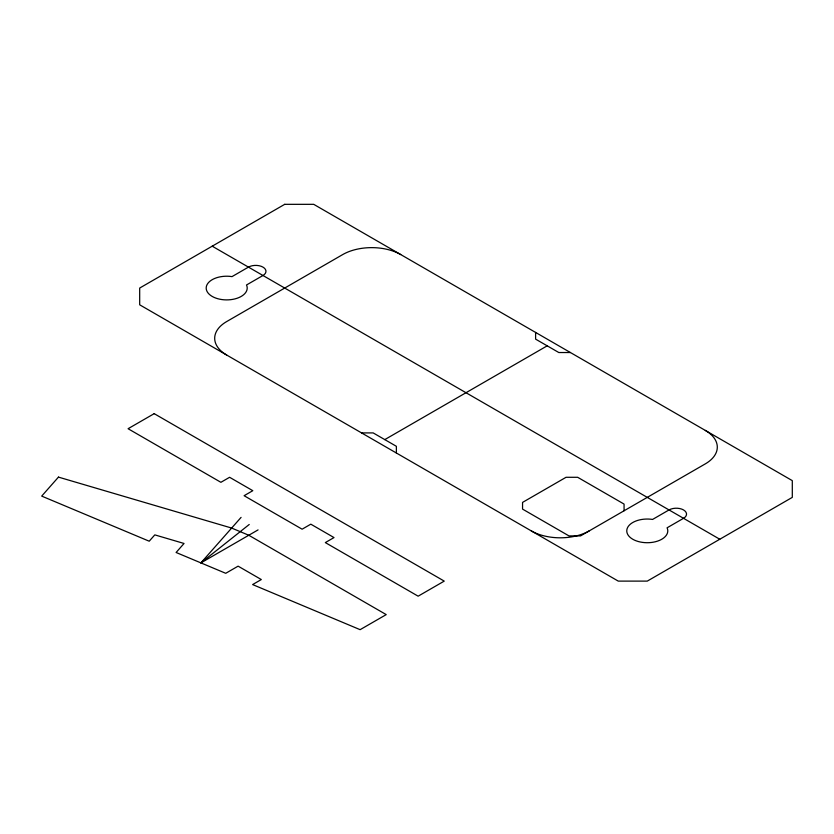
<?xml version="1.0" encoding="UTF-8"?>
<svg xmlns="http://www.w3.org/2000/svg" width="834" height="834" viewBox="0 0 834 834"><rect width="100%" height="100%" fill="white"/><g stroke="black" fill="none" stroke-linecap="round" stroke-linejoin="round"><path stroke-width="1.25" d="M258.071 529.892L200.911 562.887L241.078 517.382M200.911 562.887L249.241 524.482M384.776 439.612L547.208 345.829M570.414 352.532L558.811 352.532L535.605 339.136L535.605 332.432M361.57 432.909L373.173 432.909L396.379 446.305L396.379 453.008M212.201 246.186L719.784 539.244M624.072 510.773L624.072 504.08L577.66 477.288L566.057 477.288L522.553 502.402L522.553 509.105L568.965 535.897L580.558 535.897L705.283 463.892A41.022 23.686 0 0 0 705.283 430.396M400.727 254.568A41.022 23.686 0 0 0 342.722 254.568L226.702 321.549A41.022 23.686 0 0 0 226.702 355.044M589.263 530.872A41.022 23.686 0 0 1 531.258 530.872M58.463 477.111L41.7 496.105L149.213 541.203L154.801 534.875L184.043 543.476L176.099 552.483L225.733 573.302L238.107 566.15L261.313 579.547L252.608 584.571L360.121 629.67L386.225 614.606L248.782 535.251L231.643 528.058L58.463 477.111M284.707 204.33L139.685 288.053L139.685 304.806L618.265 581.11L647.278 581.11L792.3 497.377L792.3 480.634L313.72 204.33L284.707 204.33M248.459 267.12L232.008 276.617A20.506 11.843 0 0 0 206.269 287.021A20.506 11.843 0 0 0 228.485 299.854A20.506 11.843 0 0 0 246.51 284.988L262.96 275.501A10.258 5.921 0 0 0 262.96 267.12A10.258 5.921 0 0 0 248.459 267.12M154.186 413.654L128.082 428.718L220.895 482.313L229.6 477.288L252.806 490.684L244.101 495.709L302.117 529.194L310.811 524.169L334.017 537.576L325.323 542.59L418.136 596.185L444.241 581.11L154.186 413.654M669.024 509.939L652.584 519.436A20.506 11.843 0 0 0 626.845 529.84A20.506 11.843 0 0 0 649.061 542.673A20.506 11.843 0 0 0 667.085 527.807L683.536 518.31A10.258 5.921 0 0 0 683.536 509.939A10.258 5.921 0 0 0 669.024 509.939"/></g></svg>
